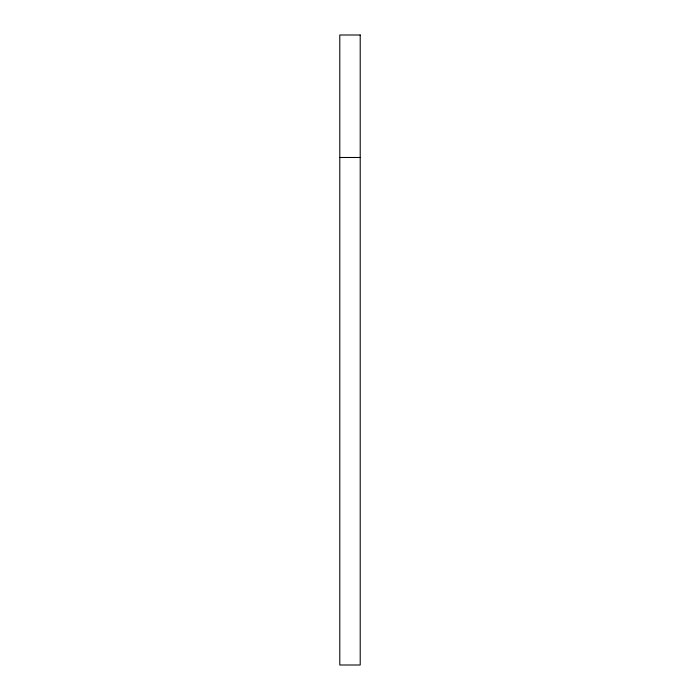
<?xml version="1.0" encoding="UTF-8"?>
<svg xmlns="http://www.w3.org/2000/svg" width="700" height="700" viewBox="0 0 700 700"><rect width="100%" height="100%" fill="white"/><g stroke="black" fill="none" stroke-linecap="round" stroke-linejoin="round"><path stroke-width="1.05" d="M339.789 157.491L360.211 157.491M360.211 35L339.789 35L339.789 665L360.211 665L360.211 35"/></g></svg>
